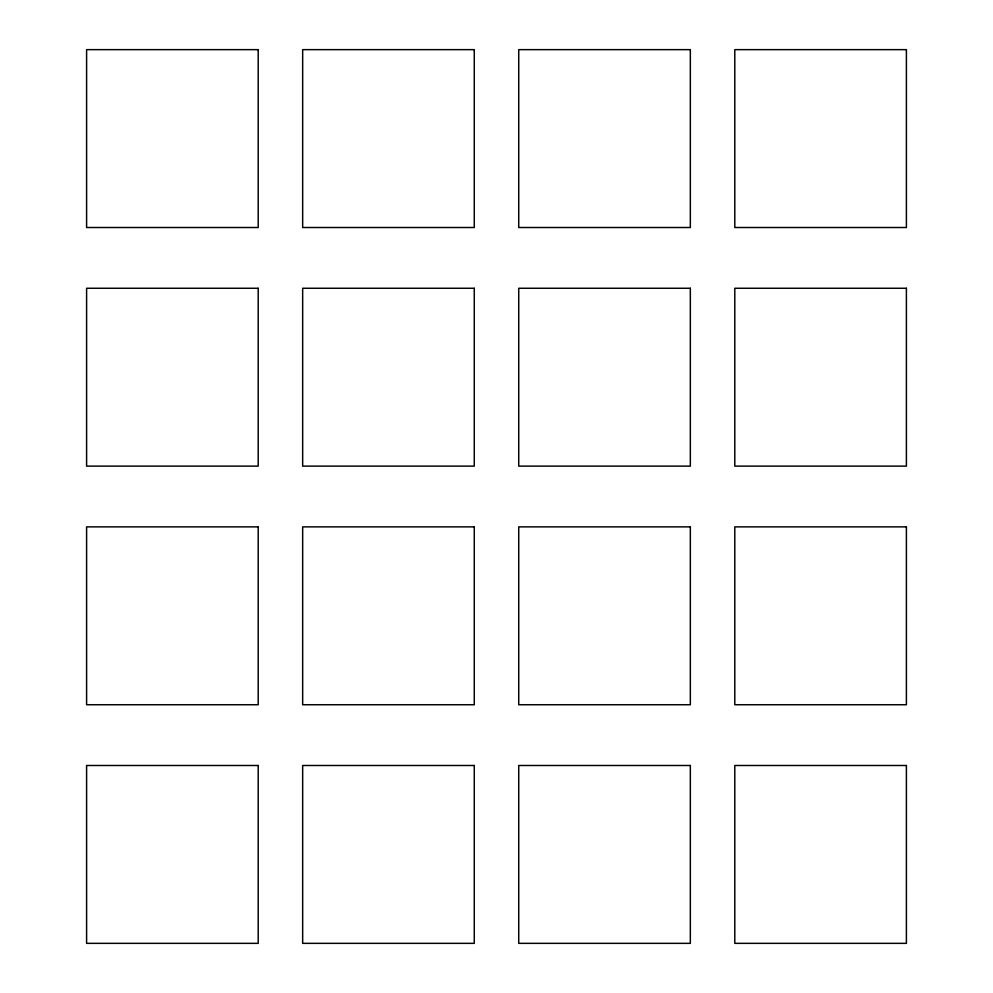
<?xml version="1.0" encoding="UTF-8"?>
<svg xmlns="http://www.w3.org/2000/svg" width="993" height="993" viewBox="0 0 993 993"><rect width="100%" height="100%" fill="white"/><g stroke="black" fill="none" stroke-linecap="round" stroke-linejoin="round"><path stroke-width="1.49" d="M258.205 49.65L86.602 49.65L86.602 227.509L258.205 227.509L258.205 49.65M474.269 49.65L302.666 49.65L302.666 227.509L474.269 227.509L474.269 49.65M690.334 49.65L518.731 49.65L518.731 227.509L690.334 227.509L690.334 49.65M906.398 49.65L734.795 49.65L734.795 227.509L906.398 227.509L906.398 49.65M258.205 288.268L86.602 288.268L86.602 466.127L258.205 466.127L258.205 288.268M474.269 288.268L302.666 288.268L302.666 466.127L474.269 466.127L474.269 288.268M690.334 288.268L518.731 288.268L518.731 466.127L690.334 466.127L690.334 288.268M906.398 288.268L734.795 288.268L734.795 466.127L906.398 466.127L906.398 288.268M258.205 526.873L86.602 526.873L86.602 704.732L258.205 704.732L258.205 526.873M474.269 526.873L302.666 526.873L302.666 704.732L474.269 704.732L474.269 526.873M690.334 526.873L518.731 526.873L518.731 704.732L690.334 704.732L690.334 526.873M906.398 526.873L734.795 526.873L734.795 704.732L906.398 704.732L906.398 526.873M258.205 765.491L86.602 765.491L86.602 943.35L258.205 943.35L258.205 765.491M474.269 765.491L302.666 765.491L302.666 943.35L474.269 943.35L474.269 765.491M690.334 765.491L518.731 765.491L518.731 943.35L690.334 943.35L690.334 765.491M906.398 765.491L734.795 765.491L734.795 943.35L906.398 943.35L906.398 765.491"/></g></svg>
